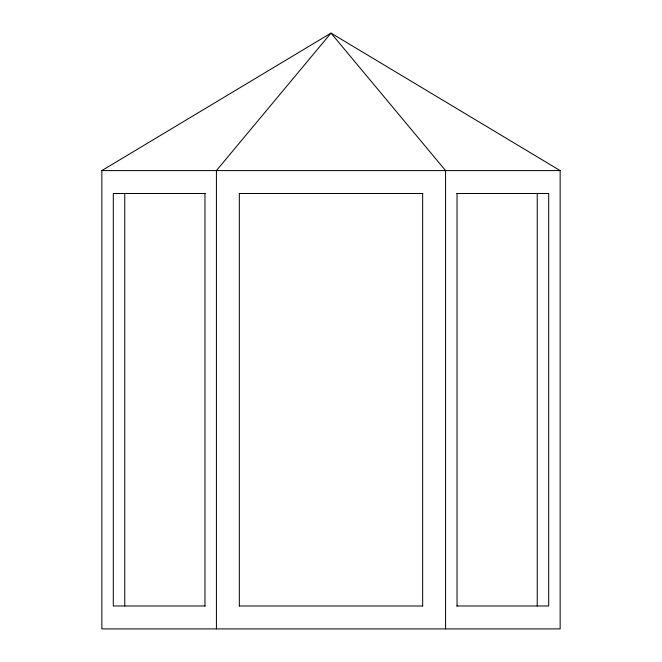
<?xml version="1.0" encoding="UTF-8"?>
<svg xmlns="http://www.w3.org/2000/svg" width="662" height="662" viewBox="0 0 662 662"><rect width="100%" height="100%" fill="white"/><g stroke="black" fill="none" stroke-linecap="round" stroke-linejoin="round"><path stroke-width="0.99" d="M101.849 170.589L331 33.1L560.151 170.589L560.151 628.9L101.849 628.9L101.849 170.589L560.151 170.589M205.195 193.511L113.301 193.511L113.301 605.987L205.195 605.987M239.222 193.511L422.778 193.511M456.805 193.511L548.699 193.511L548.699 605.987L456.805 605.987M239.222 605.987L422.778 605.987M537.238 193.511L537.238 605.987M457.037 193.511L457.037 605.987M445.576 628.9L445.576 170.589L331 33.1L216.424 170.589L216.424 628.9M422.662 193.511L422.662 605.987M239.338 193.511L239.338 605.987M204.963 193.511L204.963 605.987M124.762 193.511L124.762 605.987"/></g></svg>
